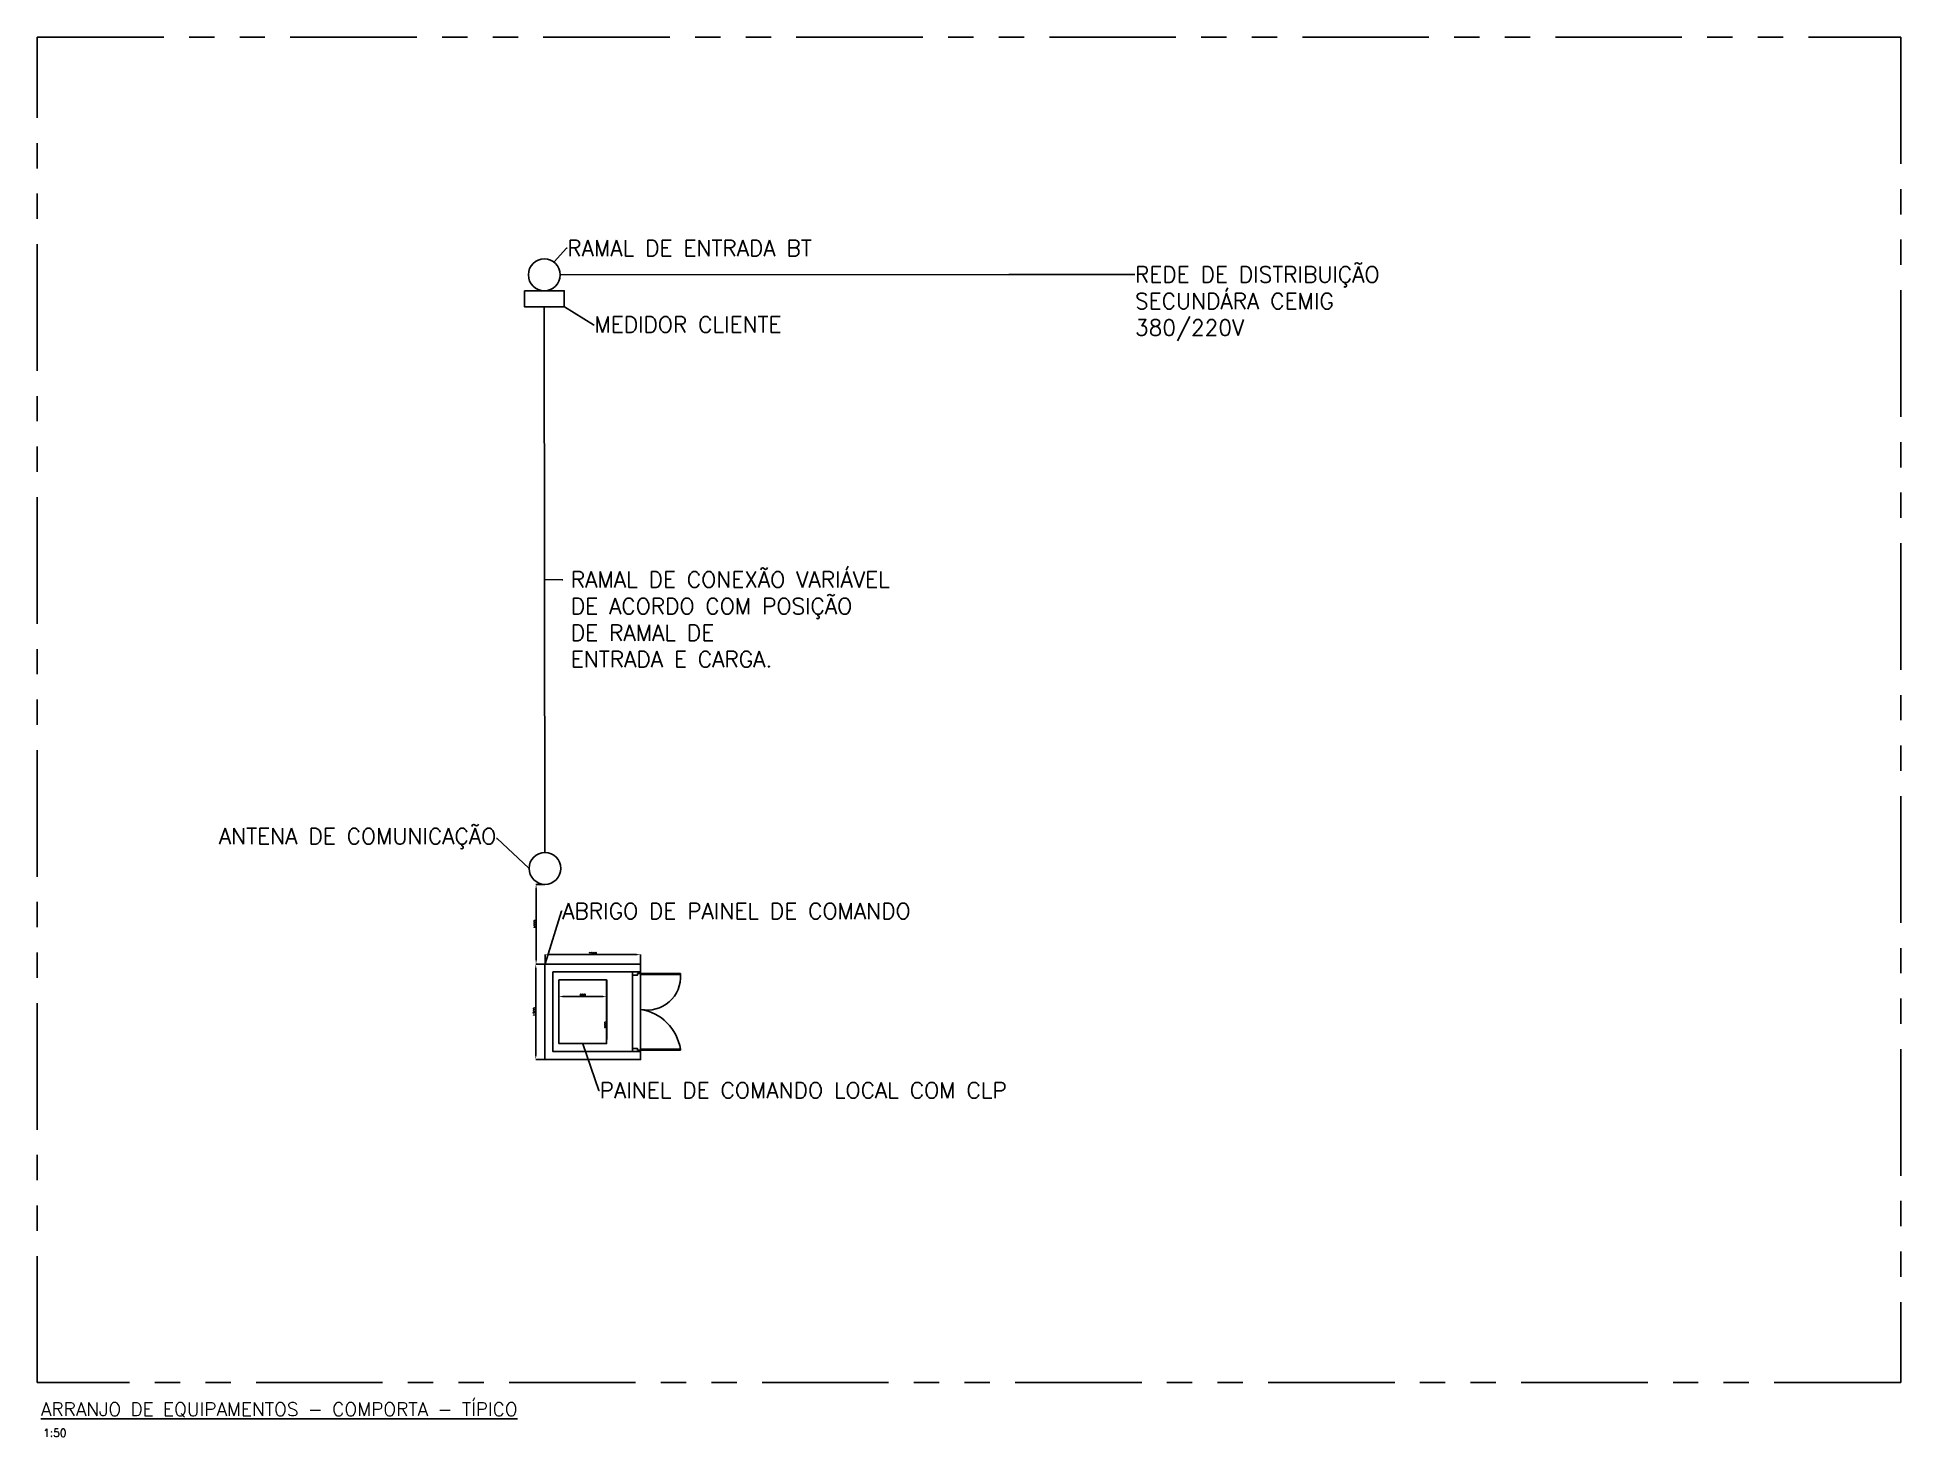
# Model space of a CAD drawing. Header units: metres. Extents: x 18203 to 41586, y 7179 to 24742.
import ezdxf
from ezdxf import colors
from ezdxf.entities.mleader import LeaderData, LeaderLine
from ezdxf.math import Vec2, Vec3

# ---------------------------------------------------------------- set-up
doc = ezdxf.new("R2010")
doc.units = ezdxf.units.M
doc.header["$LTSCALE"] = 50
doc.header["$MEASUREMENT"] = 0
doc.header["$PDMODE"] = 1
doc.header["$PDSIZE"] = 10
doc.linetypes.add('PHANTOM', pattern=[63.5, 31.75, -6.35, 6.35, -6.35, 6.35, -6.35])
doc.layers.get('0').update_dxf_attribs({"linetype": 'CONTINUOUS'})
doc.layers.get('DEFPOINTS').update_dxf_attribs({"linetype": 'CONTINUOUS'})
doc.layers.add('GIRO', color=1, linetype='CONTINUOUS')
doc.styles.add('RomanS 1.0', font='ROMANS.shx')
doc.styles.get("Standard").update_dxf_attribs({"font": 'romans.shx', "height": 2000})
doc.dimstyles.new('ISO-25', dxfattribs={"dimtxt": 2.5, "dimasz": 2.5, "dimexe": 1.25, "dimexo": 0.625, "dimtad": 1, "dimtxsty": 'Standard', "dimcen": 2.5, "dimadec": 0, "dimazin": 0, "dimtfac": 1, "dimtmove": 0, "dimatfit": 3, "dimfxl": 1, "dimarcsym": 0})

# ---------------------------------------------------------------- blocks, each defined once
blk = doc.blocks.new('*D6')
at = {"color": 0, "lineweight": -2, "ltscale": 3, "transparency": 16777216}
for p, q in [((24574, 13112), (24574, 13230)), ((25724, 13229), (24624, 13229)), ((25774, 13112), (25774, 13230))]:
    blk.add_line(p, q, dxfattribs=at)
at = {"color": 0, "ltscale": 3, "transparency": 16777216}
for points in [[(24624, 13237), (24624, 13221), (24574, 13229)], [(25724, 13237), (25724, 13221), (25774, 13229)]]:
    blk.add_solid(points, dxfattribs=at)
at = {"layer": 'DEFPOINTS', "color": 0, "ltscale": 3, "transparency": 16777216}
for p in [(24574, 13229), (24574, 13111), (25774, 13111)]:
    blk.add_point(p, dxfattribs=at)
at = {"color": 0, "ltscale": 3, "transparency": 16777216, "insert": (25174, 13244), "char_height": 30, "attachment_point": 5}
blk.add_mtext('1200', dxfattribs=at)
blk = doc.blocks.new('*D7')
at = {"color": 0, "lineweight": -2, "ltscale": 3, "transparency": 16777216}
for p, q in [((24573, 13111), (24457, 13111)), ((24458, 13061), (24458, 11962)), ((24573, 11912), (24457, 11912))]:
    blk.add_line(p, q, dxfattribs=at)
at = {"color": 0, "ltscale": 3, "transparency": 16777216}
for points in [[(24450, 13061), (24466, 13061), (24458, 13111)], [(24450, 11962), (24466, 11962), (24458, 11912)]]:
    blk.add_solid(points, dxfattribs=at)
at = {"layer": 'DEFPOINTS', "color": 0, "ltscale": 3, "transparency": 16777216}
for p in [(24574, 13111), (24458, 11912), (24574, 11912)]:
    blk.add_point(p, dxfattribs=at)
at = {"color": 0, "ltscale": 3, "transparency": 16777216, "insert": (24442, 12512), "char_height": 30, "width": 578.85, "attachment_point": 5, "rotation": 90}
blk.add_mtext('1200', dxfattribs=at)
blk = doc.blocks.new('*D5')
at = {"color": 0, "lineweight": -2, "ltscale": 3, "transparency": 16777216}
for p, q in [((24573, 14111), (24461, 14111)), ((24462, 13161), (24462, 14061)), ((24573, 13111), (24461, 13111))]:
    blk.add_line(p, q, dxfattribs=at)
at = {"color": 0, "ltscale": 3, "transparency": 16777216}
for points in [[(24454, 14061), (24471, 14061), (24462, 14111)], [(24454, 13161), (24471, 13161), (24462, 13111)]]:
    blk.add_solid(points, dxfattribs=at)
at = {"layer": 'DEFPOINTS', "color": 0, "ltscale": 3, "transparency": 16777216}
for p in [(24462, 14111), (24574, 14111), (24574, 13111)]:
    blk.add_point(p, dxfattribs=at)
at = {"color": 0, "ltscale": 3, "transparency": 16777216, "insert": (24447, 13611), "char_height": 30, "attachment_point": 5, "rotation": 90}
blk.add_mtext('1000', dxfattribs=at)
blk = doc.blocks.new('*D8')
at = {"color": 0, "lineweight": -2, "ltscale": 3, "transparency": 16777216}
for p, q in [((24748, 12911), (24748, 12701)), ((25348, 12911), (25348, 12701)), ((24798, 12702), (25298, 12702))]:
    blk.add_line(p, q, dxfattribs=at)
at = {"color": 0, "ltscale": 3, "transparency": 16777216}
for points in [[(24798, 12711), (24798, 12694), (24748, 12702)], [(25298, 12711), (25298, 12694), (25348, 12702)]]:
    blk.add_solid(points, dxfattribs=at)
at = {"layer": 'DEFPOINTS', "color": 0, "ltscale": 3, "transparency": 16777216}
for p in [(24748, 12912), (25348, 12912), (25348, 12702)]:
    blk.add_point(p, dxfattribs=at)
at = {"color": 0, "ltscale": 3, "transparency": 16777216, "insert": (25048, 12718), "char_height": 30, "attachment_point": 5}
blk.add_mtext('600', dxfattribs=at)
blk = doc.blocks.new('*D9')
at = {"color": 0, "lineweight": -2, "ltscale": 3, "transparency": 16777216}
for p, q in [((25348, 12912), (25351, 12912)), ((25350, 12862), (25350, 12162)), ((25348, 12112), (25351, 12112))]:
    blk.add_line(p, q, dxfattribs=at)
at = {"color": 0, "ltscale": 3, "transparency": 16777216}
for points in [[(25342, 12862), (25358, 12862), (25350, 12912)], [(25342, 12162), (25358, 12162), (25350, 12112)]]:
    blk.add_solid(points, dxfattribs=at)
at = {"layer": 'DEFPOINTS', "color": 0, "ltscale": 3, "transparency": 16777216}
for p in [(25348, 12912), (25348, 12112), (25350, 12112)]:
    blk.add_point(p, dxfattribs=at)
at = {"color": 0, "ltscale": 3, "transparency": 16777216, "insert": (25334, 12347), "char_height": 30, "attachment_point": 5, "rotation": 90}
blk.add_mtext('800', dxfattribs=at)

msp = doc.modelspace()

# ---------------------------------------------------------------- linework, layer by layer
at = {"ltscale": 3}
for p, q in [((24765.224, 21760.799), (30393.91, 21766.32)), ((24573.672, 14511.389), (24565.224, 21360.799))]:
    msp.add_line(p, q, dxfattribs=at)
at = {"color": 6, "linetype": 'PHANTOM'}
msp.add_lwpolyline([(18202.666, 24742.36), (41586.369, 24742.36), (41586.369, 7857.311), (18202.666, 7857.311)], close=True, dxfattribs=at)
at = {"ltscale": 3}
for points in [[(24315.224, 21560.799), (24815.224, 21560.799), (24815.224, 21360.799), (24315.224, 21360.799), (24315.224, 21560.799)], [(24747.717, 12911.889), (25347.717, 12911.889), (25347.717, 12111.889), (24747.717, 12111.889), (24747.717, 12911.889)]]:
    msp.add_lwpolyline(points, dxfattribs=at)
for points in [[(24573.672, 13111.389), (25773.672, 13111.389), (25773.672, 11912.389), (24573.672, 11912.389)], [(24673.672, 13011.389), (25673.672, 13011.389), (25673.672, 12012.389), (24673.672, 12012.389)]]:
    msp.add_lwpolyline(points, close=True, dxfattribs=at)
at = {"color": 7}
for points in [[(25773.672, 13011.389), (25773.672, 12992.194), (25735.282, 12992.194), (25735.282, 12972.999), (25673.672, 12972.999), (25673.672, 13011.389)], [(25773.672, 12992.194), (26273.672, 12992.194), (26273.672, 12980.677), (25773.672, 12980.677)], [(25773.672, 12012.389), (25773.672, 12031.584), (25735.282, 12031.584), (25735.282, 12050.779), (25673.672, 12050.779), (25673.672, 12012.389)], [(25773.672, 12031.584), (26273.672, 12031.584), (26273.672, 12043.101), (25773.672, 12043.101)]]:
    msp.add_lwpolyline(points, close=True, dxfattribs=at)
at = {"ltscale": 3}
for centre in [(24565.224, 21760.799), (24573.672, 14311.389)]:
    msp.add_circle(centre, 200, dxfattribs=at)
at = {"layer": 'GIRO'}
for centre, radius, start, end in [((25856.612, 12952.012), 418.043, 258.5564796, 3.9319176), ((25678.367, 11946.817), 603.04, 9.1874561, 80.9068842)]:
    msp.add_arc(centre, radius, start, end, dxfattribs=at)

# ---------------------------------------------------------------- texts
at = {"color": 3, "ltscale": 3, "style": 'RomanS 1.0'}
msp.add_text('1:50', height=97.2693, dxfattribs=at).set_placement((18278.225, 7178.63))
at = {"color": 3, "ltscale": 3, "insert": (18248.447, 7609.092), "char_height": 170.22127, "attachment_point": 1, "style": 'RomanS 1.0'}
msp.add_mtext_dynamic_manual_height_columns('{\\LARRANJO DE EQUIPAMENTOS - COMPORTA - TÍPICO}', width=7147.64576, gutter_width=27770.175, heights=[0], dxfattribs=at)

# ---------------------------------------------------------------- dimensions: what is measured, and where the dimension line sits
at = {"ltscale": 3}
dim = msp.add_linear_dim(base=(24462.221, 14111.389), p1=(24573.672, 13111.389), p2=(24573.672, 14111.389), angle=90, dimstyle='ISO-25', override={"dimtxt": 200, "dimasz": 50, "dimtxsty": 'Standard'}, dxfattribs=at)
dim.commit()
dim.dimension.update_dxf_attribs({"geometry": '*D5', "text_midpoint": (24446.596, 13611.389)})
dim = msp.add_linear_dim(base=(24457.917, 11912.389), p1=(24573.672, 13111.389), p2=(24573.672, 11912.389), angle=90, text='1200', dimstyle='ISO-25', override={"dimtxt": 200, "dimasz": 50, "dimtxsty": 'Standard'}, dxfattribs=at)
dim.commit()
dim.dimension.update_dxf_attribs({"geometry": '*D7', "text_midpoint": (24442.292, 12511.889)})
dim = msp.add_linear_dim(base=(24573.672, 13228.857), p1=(25773.672, 13111.389), p2=(24573.672, 13111.389), dimstyle='ISO-25', override={"dimtxt": 200, "dimasz": 50, "dimtxsty": 'Standard'}, dxfattribs=at)
dim.commit()
dim.dimension.update_dxf_attribs({"geometry": '*D6', "text_midpoint": (25173.672, 13244.482)})
dim = msp.add_linear_dim(base=(25347.717, 12702.5), p1=(24747.717, 12911.889), p2=(25347.717, 12911.889), dimstyle='ISO-25', override={"dimtxt": 200, "dimasz": 50, "dimtxsty": 'Standard'}, dxfattribs=at)
dim.commit()
dim.dimension.update_dxf_attribs({"geometry": '*D8', "text_midpoint": (25047.717, 12702.5), "dimtype": 160})
dim = msp.add_linear_dim(base=(25349.953, 12111.889), p1=(25347.717, 12911.889), p2=(25347.717, 12111.889), angle=90, dimstyle='ISO-25', override={"dimtxt": 200, "dimasz": 50, "dimtxsty": 'Standard'}, dxfattribs=at)
dim.commit()
dim.dimension.update_dxf_attribs({"geometry": '*D9', "text_midpoint": (25349.953, 12346.72), "dimtype": 160})

# ---------------------------------------------------------------- leaders
at = {"color": 2}
ml = msp.add_multileader_mtext('Standard', dxfattribs=at)
ml.set_content('RAMAL DE ENTRADA BT', color=2)
ml.set_leader_properties()
ml.build(insert=Vec2(0, 0))
ctx = ml.context
ctx.base_point, ctx.char_height, ctx.plane_origin = Vec3(24852.158, 22096.926), 200, Vec3(24316.583, 21863.326)
notes = []
notes.append((ctx, [(1, (1, 1, 0), (24844.158, 22096.926), (1, 0), 8, [(0, [(24687.335, 21919.193)], 0, [])])]))
ctx.mtext.insert, ctx.mtext.flow_direction = Vec3(24854.158, 22196.926), 5
ml = msp.add_multileader_mtext('Standard', dxfattribs=at)
ml.set_content('REDE DE DISTRIBUIÇÃO ^JSECUNDÁRA CEMIG 380/220V', color=2)
ml.set_leader_properties()
ml.build(insert=Vec2(0, 0))
ctx = ml.context
ctx.base_point, ctx.char_height, ctx.plane_origin = Vec3(31975.945, 21763.468), 200, Vec3(29177.367, 21843.326)
notes.append((ctx, [(1, (1, 1, 0), (31286.977, 21763.468), (1, 0), 688.968, [(0, [(30393.91, 21766.32)], 0, [])])]))
ctx.mtext.insert, ctx.mtext.width, ctx.mtext.flow_direction = Vec3(31977.945, 21865.242), 3338.33308, 5
ml = msp.add_multileader_mtext('Standard', dxfattribs=at)
ml.set_content('MEDIDOR CLIENTE', color=2)
ml.set_leader_properties()
ml.build(insert=Vec2(0, 0))
ctx = ml.context
ctx.base_point, ctx.char_height, ctx.plane_origin = Vec3(25191.72, 21134.162), 200, Vec3(25663.271, 21104.059)
notes.append((ctx, [(1, (1, 1, 0), (25183.72, 21134.162), (1, 0), 8, [(0, [(24815.224, 21360.799)], 0, [])])]))
ctx.mtext.insert, ctx.mtext.flow_direction = Vec3(25193.72, 21235.868), 5
ml = msp.add_multileader_mtext('Standard', dxfattribs=at)
ml.set_content('RAMAL DE CONEXÃO VARIÁVEL ^JDE ACORDO COM POSIÇÃO ^JDE RAMAL DE ^JENTRADA E CARGA.', color=2)
ml.set_leader_properties()
ml.build(insert=Vec2(0, 0))
ml.multileader.update_dxf_attribs({"has_text_frame": 1, "text_right_attachment_type": 0})
ctx = ml.context
ctx.base_point, ctx.char_height, ctx.landing_gap_size, ctx.plane_origin = Vec3(24797.738, 17934.417), 200, 100, Vec3(24320.838, 18018.622)
ctx.right_attachment = 0
notes.append((ctx, [(1, (1, 1, 0), (24789.738, 17934.417), (1, 0), 8, [(0, [(24569.478, 17936.094)], 0, [])])]))
ctx.mtext.insert, ctx.mtext.flow_direction = Vec3(24897.738, 18036.122), 5
ml = msp.add_multileader_mtext('Standard', dxfattribs=at)
ml.set_content('ANTENA DE COMUNICAÇÃO', color=2)
ml.set_leader_properties()
ml.build(insert=Vec2(0, 0))
ctx = ml.context
ctx.base_point, ctx.char_height, ctx.plane_origin = Vec3(21409.867, 14686.261), 200, Vec3(23898.279, 14497.754)
ctx.text_align_type = 2
notes.append((ctx, [(0, (1, 1, 0), (23972.343, 14686.261), (-1, 0), 8, [(0, [(24373.672, 14311.389)], 0, [])])]))
ctx.mtext.insert, ctx.mtext.alignment, ctx.mtext.flow_direction = Vec3(23962.343, 14814.978), 3, 5
ml = msp.add_multileader_mtext('Standard', dxfattribs=at)
ml.set_content('ABRIGO DE PAINEL DE COMANDO', color=2)
ml.set_leader_properties()
ml.build(insert=Vec2(0, 0))
ctx = ml.context
ctx.base_point, ctx.char_height, ctx.plane_origin = Vec3(24788.764, 13774.584), 200, Vec3(25525.031, 13193.917)
notes.append((ctx, [(1, (1, 1, 0), (24780.764, 13774.584), (1, 0), 8, [(0, [(24573.672, 13111.389)], 0, [])])]))
ctx.mtext.insert, ctx.mtext.flow_direction = Vec3(24790.764, 13876.289), 5
ml = msp.add_multileader_mtext('Standard', dxfattribs=at)
ml.set_content('PAINEL DE COMANDO LOCAL COM CLP', color=2)
ml.set_leader_properties()
ml.build(insert=Vec2(0, 0))
ctx = ml.context
ctx.base_point, ctx.char_height, ctx.plane_origin = Vec3(25258.319, 11524.456), 200, Vec3(24799.077, 12194.417)
notes.append((ctx, [(1, (1, 1, 0), (25250.319, 11524.456), (1, 0), 8, [(0, [(25047.717, 12111.889)], 0, [])])]))
ctx.mtext.insert, ctx.mtext.flow_direction = Vec3(25260.319, 11626.162), 5
for ctx, leaders in notes:
    for number, flags, end, landing, length, lines in leaders:
        leader = LeaderData()
        leader.index, (leader.has_last_leader_line, leader.has_dogleg_vector, leader.attachment_direction) = number, flags
        leader.last_leader_point, leader.dogleg_vector, leader.dogleg_length = Vec3(end), Vec3(landing), length
        for number, points, colour, breaks in lines:
            line = LeaderLine()
            line.index, line.vertices, line.color, line.breaks = number, Vec3.list(points), colors.encode_raw_color(colour), breaks
            leader.lines.append(line)
        ctx.leaders.append(leader)

doc.saveas('drawing.dxf')
